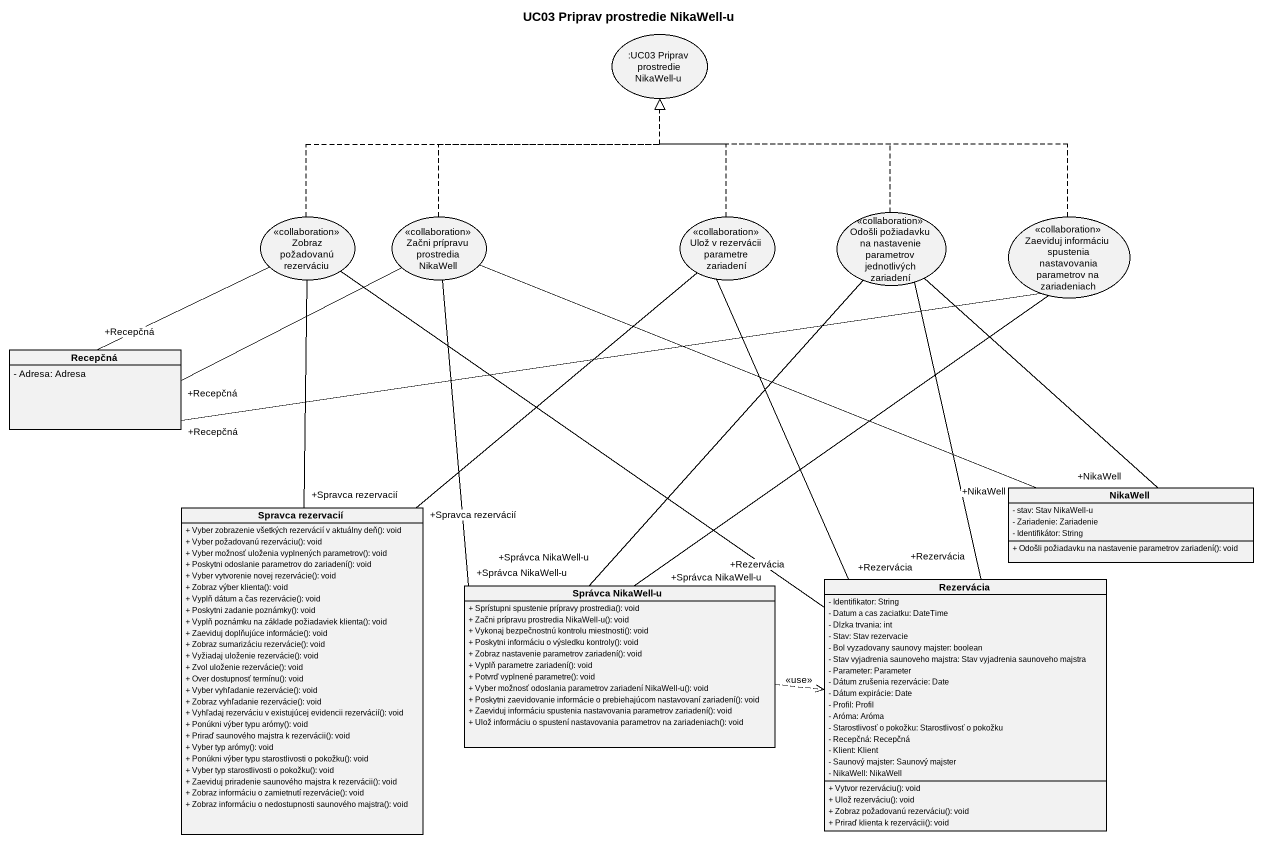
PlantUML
@startuml
title UC03 Priprav prostredie NikaWell-u
allowmixing
hide circle
hide empty members
skinparam classAttributeIconSize 0
usecase ":UC03 Priprav prostredie NikaWell-u" as UC03_Priprav_prostredie
usecase "Zobraz požadovanú rezerváciu" as Zobraz_požadovanú_rezerváciu <<collaboration>>
usecase "Začni prípravu prostredia NikaWell" as Začni_prípravu_prostredia <<collaboration>>
usecase "Ulož v rezervácii parametre zariadení" as Ulož_v_rezervácii_parametre <<collaboration>>
usecase "Odošli požiadavku na nastavenie parametrov jednotlivých zariadení" as Odošli_požiadavku_na <<collaboration>>
usecase "Zaeviduj informáciu spustenia nastavovania parametrov na zariadeniach" as Zaeviduj_informáciu <<collaboration>>
class Recepčná {
  - Adresa: Adresa
}
class NikaWell {
  - stav: Stav NikaWell-u
  - Zariadenie: Zariadenie
  - Identifikátor: String
  + Odošli požiadavku na nastavenie parametrov zariadení(): void
}
class "Spravca rezervacií" as Spravca_rezervacií {
  + Vyber zobrazenie všetkých rezervácií v aktuálny deň(): void
  + Vyber požadovanú rezerváciu(): void
  + Vyber možnosť uloženia vyplnených parametrov(): void
  + Poskytni odoslanie parametrov do zariadení(): void
  + Vyber vytvorenie novej rezervácie(): void
  + Zobraz výber klienta(): void
  + Vyplň dátum a čas rezervácie(): void
  + Poskytni zadanie poznámky(): void
  + Vyplň poznámku na základe požiadaviek klienta(): void
  + Zaeviduj doplňujúce informácie(): void
  + Zobraz sumarizáciu rezervácie(): void
  + Vyžiadaj uloženie rezervácie(): void
  + Zvol uloženie rezervácie(): void
  + Over dostupnosť termínu(): void
  + Vyber vyhľadanie rezervácie(): void
  + Zobraz vyhľadanie rezervácie(): void
  + Vyhľadaj rezerváciu v existujúcej evidencii rezervácií(): void
  + Ponúkni výber typu arómy(): void
  + Priraď saunového majstra k rezervácii(): void
  + Vyber typ arómy(): void
  + Ponúkni výber typu starostlivosti o pokožku(): void
  + Vyber typ starostlivosti o pokožku(): void
  + Zaeviduj priradenie saunového majstra k rezervácii(): void
  + Zobraz informáciu o zamietnutí rezervácie(): void
  + Zobraz informáciu o nedostupnosti saunového majstra(): void
}
class "Správca NikaWell-u" as Správca_NikaWell_u {
  + Sprístupni spustenie prípravy prostredia(): void
  + Začni prípravu prostredia NikaWell-u(): void
  + Vykonaj bezpečnostnú kontrolu miestnosti(): void
  + Poskytni informáciu o výsledku kontroly(): void
  + Zobraz nastavenie parametrov zariadení(): void
  + Vyplň parametre zariadení(): void
  + Potvrď vyplnené parametre(): void
  + Vyber možnosť odoslania parametrov zariadení NikaWell-u(): void
  + Poskytni zaevidovanie informácie o prebiehajúcom nastavovaní zariadení(): void
  + Zaeviduj informáciu spustenia nastavovania parametrov zariadení(): void
  + Ulož informáciu o spustení nastavovania parametrov na zariadeniach(): void
}
class Rezervácia {
  - Identifikator: String
  - Datum a cas zaciatku: DateTime
  - Dlzka trvania: int
  - Stav: Stav rezervacie
  - Bol vyzadovany saunovy majster: boolean
  - Stav vyjadrenia saunoveho majstra: Stav vyjadrenia saunoveho majstra
  - Parameter: Parameter
  - Dátum zrušenia rezervácie: Date
  - Dátum expirácie: Date
  - Profil: Profil
  - Aróma: Aróma
  - Starostlivosť o pokožku: Starostlivosť o pokožku
  - Recepčná: Recepčná
  - Klient: Klient
  - Saunový majster: Saunový majster
  - NikaWell: NikaWell
  + Vytvor rezerváciu(): void
  + Ulož rezerváciu(): void
  + Zobraz požadovanú rezerváciu(): void
  + Priraď klienta k rezervácii(): void
}
Zobraz_požadovanú_rezerváciu .right.|> UC03_Priprav_prostredie
Zobraz_požadovanú_rezerváciu -- "+Recepčná" Recepčná
Zobraz_požadovanú_rezerváciu -- "+Rezervácia" Rezervácia
Začni_prípravu_prostredia .up.|> UC03_Priprav_prostredie
Začni_prípravu_prostredia -right- "+NikaWell" NikaWell
Ulož_v_rezervácii_parametre .up.|> UC03_Priprav_prostredie
Odošli_požiadavku_na .up.|> UC03_Priprav_prostredie
Zaeviduj_informáciu .left.|> UC03_Priprav_prostredie
Recepčná "+Recepčná" -right- Začni_prípravu_prostredia
Recepčná "+Recepčná" -right- Zaeviduj_informáciu
NikaWell "+NikaWell" -up- Odošli_požiadavku_na
Spravca_rezervacií "+Spravca rezervacií" -up- Zobraz_požadovanú_rezerváciu
Spravca_rezervacií "+Spravca rezervácií" -up- Ulož_v_rezervácii_parametre
Správca_NikaWell_u "+Správca NikaWell-u" -up- Začni_prípravu_prostredia
Správca_NikaWell_u "+Správca NikaWell-u" -up- Odošli_požiadavku_na
Správca_NikaWell_u "+Správca NikaWell-u" -up- Zaeviduj_informáciu
Správca_NikaWell_u .right.> Rezervácia : <<use>>
Rezervácia "+Rezervácia" -up- Ulož_v_rezervácii_parametre
Rezervácia "+Rezervácia" -up- Odošli_požiadavku_na
@enduml
